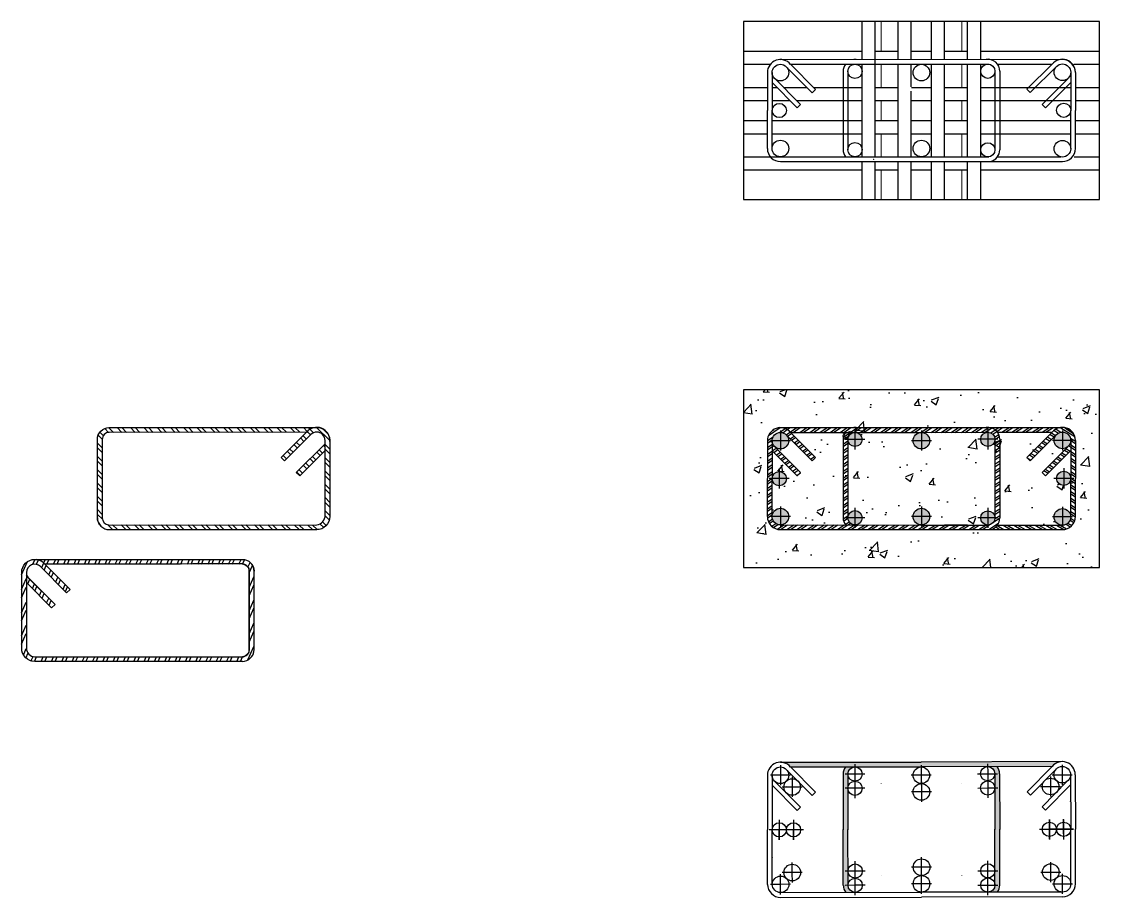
# Model space of a CAD drawing. Header units: millimetres. Extents: x 2329 to 2450, y 1882 to 1940.
# Drawn here: x 2445.64 to 2447.458, y 1912.086 to 1913.563 of the extents above; entities that cross this region are included whole.
import ezdxf

# ---------------------------------------------------------------- set-up
doc = ezdxf.new("R2010")
doc.units = ezdxf.units.MM
doc.linetypes.add('CENTRO', pattern=[50.8, 31.75, -6.35, 6.35, -6.35])
for name, color, linetype, lineweight in [('armature longitudinali', 5, 'Continuous', 25), ('Fondazione', 7, 'Continuous', 25), ('pilastri', 5, 'Continuous', 30), ('staffe', 252, 'Continuous', 20)]:
    doc.layers.add(name, color=color, linetype=linetype, lineweight=lineweight)
doc.layers.add('grigio', color=252, linetype='Continuous')
doc.layers.add('linea di sezione', color=10, linetype='CENTRO')
pattern_1 = [(148, (0, 0), (-0.005047480992, -0.008077658116), []), (148, (-0.00464, -0.001071), (-0.005047480992, -0.008077658116), [])]
pattern_2 = [(246, (0, 0), (0.01450253414, -0.00645694421), []), (246, (0.002845, -0.00741), (0.01450253414, -0.00645694421), [])]

msp = doc.modelspace()

# ---------------------------------------------------------------- hatches: boundary and pattern name
at = {"transparency": 33554687}
h = msp.add_hatch(dxfattribs=at)
h.set_pattern_fill('ANGLE', color=0)
h.set_pattern_definition([(0, (0, 0), (0, 6.985), [5.08, -1.905]), (90, (0, 0), (-6.985, 4e-16), [5.08, -1.905])])
h.paths.add_polyline_path([(2446.9341, 1912.7279, 1), (2446.9061, 1912.7279, 1)])
h.paths.add_polyline_path([(2446.9301, 1912.7919, 1), (2446.9061, 1912.7919, 1)])
h.paths.add_polyline_path([(2446.9341, 1912.8559, 0.166173), (2446.9311, 1912.8645), (2446.9286, 1912.867, 0.623288), (2446.9061, 1912.8559, 0.166173), (2446.909, 1912.8473), (2446.9115, 1912.8448, 0.623288)])
h.paths.add_polyline_path([(2447.0578, 1912.858, 0.377653), (2447.0473, 1912.8699), (2447.0443, 1912.8699, 0.377416), (2447.0338, 1912.858, 1)])
h.paths.add_polyline_path([(2447.0338, 1912.7259, 0.388064), (2447.0447, 1912.7139), (2447.0469, 1912.7139, 0.388064), (2447.0578, 1912.7259, 1)])
h.paths.add_polyline_path([(2447.1718, 1912.8559, 1), (2447.1438, 1912.8559, 1)])
h.paths.add_polyline_path([(2447.1438, 1912.7279, 1), (2447.1718, 1912.7279, 1)])
h.paths.add_polyline_path([(2447.2818, 1912.8582, 0.356146), (2447.2722, 1912.87), (2447.2674, 1912.87, 0.355912), (2447.2578, 1912.8582, 1)])
h.paths.add_polyline_path([(2447.2578, 1912.7256, 0.378471), (2447.2683, 1912.7137), (2447.2713, 1912.7137, 0.378471), (2447.2818, 1912.7256, 1)])
h.paths.add_polyline_path([(2447.4096, 1912.7274, 1), (2447.3816, 1912.7274, 1)])
h.paths.add_polyline_path([(2447.4096, 1912.7943, 0.921821), (2447.3858, 1912.7924, 0.921824), (2447.4096, 1912.7905), (2447.4096, 1912.7919)])
h.paths.add_polyline_path([(2447.4096, 1912.8564, 1), (2447.3816, 1912.8564, 1)])
h = msp.add_hatch(color=0, dxfattribs=at)
h.dxf.hatch_style = 1
h.paths.add_polyline_path([(2447.3953, 1912.3147), (2447.1577, 1912.314), (2446.92, 1912.3137, -0.223863), (2446.937, 1912.3057), (2447.1577, 1912.306), (2447.3783, 1912.3066, -0.223863)])
h = msp.add_hatch(color=0, dxfattribs=at)
h.dxf.hatch_style = 1
h.paths.add_polyline_path([(2447.0338, 1912.2938, -0.413618), (2447.0458, 1912.3058), (2447.0297, 1912.3058, 0.161554), (2447.0258, 1912.2938), (2447.0258, 1912.2), (2447.0261, 1912.1061, 0.161554), (2447.0302, 1912.0941), (2447.0462, 1912.0942, -0.414214), (2447.0342, 1912.1061), (2447.0338, 1912.2)])
h.paths.add_polyline_path([(2447.2896, 1912.2944, 0.161554), (2447.2856, 1912.3063), (2447.2695, 1912.3063, -0.414214), (2447.2816, 1912.2943), (2447.2819, 1912.2005), (2447.2819, 1912.1066, -0.413618), (2447.27, 1912.0946), (2447.286, 1912.0946, 0.161554), (2447.29, 1912.1066), (2447.29, 1912.2005)])
at = {"layer": 'Fondazione', "transparency": 33554628}
h = msp.add_hatch(color=0, dxfattribs=at)
h.dxf.hatch_style = 1
h.paths.add_polyline_path([(2446.9061, 1912.7279, 1), (2446.9341, 1912.7279, 1)])
h.paths.add_polyline_path([(2446.9061, 1912.7919, 1), (2446.9301, 1912.7919, 1)])
h.paths.add_polyline_path([(2446.9311, 1912.8645), (2446.9286, 1912.867, 0.623288), (2446.9061, 1912.8559, 0.166173), (2446.909, 1912.8473), (2446.9115, 1912.8448, 0.623288), (2446.9341, 1912.8559, 0.166173)])
h.paths.add_polyline_path([(2447.0473, 1912.8699), (2447.0443, 1912.8699, 0.377416), (2447.0338, 1912.858, 1), (2447.0578, 1912.858, 0.377653)])
h.paths.add_polyline_path([(2447.1438, 1912.8559, 1), (2447.1718, 1912.8559, 1)])
h.paths.add_polyline_path([(2447.2722, 1912.87), (2447.2674, 1912.87, 0.355912), (2447.2578, 1912.8582, 1), (2447.2818, 1912.8582, 0.356146)])
h.paths.add_polyline_path([(2447.3816, 1912.8564, 1), (2447.4096, 1912.8564, 1)])
h.paths.add_polyline_path([(2447.4096, 1912.7943, 0.921821), (2447.3858, 1912.7924, 0.921824), (2447.4096, 1912.7905), (2447.4096, 1912.7919)])
h.paths.add_polyline_path([(2447.4096, 1912.7274, 1), (2447.3816, 1912.7274, 1)])
h.paths.add_polyline_path([(2447.2818, 1912.7256, 1), (2447.2578, 1912.7256, 0.378471), (2447.2683, 1912.7137), (2447.2713, 1912.7137, 0.378471)])
h.paths.add_polyline_path([(2447.1718, 1912.7279, 1), (2447.1438, 1912.7279, 1)])
h.paths.add_polyline_path([(2447.0338, 1912.7259, 0.388064), (2447.0447, 1912.7139), (2447.0469, 1912.7139, 0.388064), (2447.0578, 1912.7259, 1)])
at = {"layer": 'grigio', "transparency": 33554687}
h = msp.add_hatch(dxfattribs=at)
h.set_pattern_fill('AR-CONC', color=256, scale=0.0007)
h.paths.add_polyline_path([(2446.8581, 1912.9419), (2446.8581, 1912.6419), (2447.4581, 1912.6419), (2447.4581, 1912.9419)])
h.paths.add_polyline_path([(2446.9341, 1912.7279, -1), (2446.9061, 1912.7279, -1)], flags=16)
h.paths.add_polyline_path([(2446.9371, 1912.8698), (2447.0443, 1912.8699, -0.063501), (2447.0473, 1912.8699), (2447.1577, 1912.8699, -0.417951), (2447.1718, 1912.8559, -1), (2447.1438, 1912.8559, -0.410486), (2447.1577, 1912.8699), (2447.0473, 1912.8699, -0.377653), (2447.0578, 1912.858, -1), (2447.0338, 1912.858, -0.377416), (2447.0443, 1912.8699), (2446.9371, 1912.8698), (2446.9795, 1912.8274), (2446.9739, 1912.8217), (2446.9311, 1912.8645, -0.166173), (2446.9341, 1912.8559, -0.623288), (2446.9115, 1912.8448), (2446.9542, 1912.8021), (2446.9486, 1912.7964), (2446.9062, 1912.8389, -0.001365), (2446.9061, 1912.8389), (2446.9061, 1912.7919, -0.999993), (2446.9301, 1912.7919, -0.999993), (2446.9061, 1912.7919), (2446.9061, 1912.7919), (2446.9061, 1912.8559, -0.715006), (2446.9311, 1912.8645), (2446.9739, 1912.8217), (2446.9795, 1912.8274)], flags=16)
h.paths.add_polyline_path([(2447.3612, 1912.8023), (2447.4045, 1912.8456, -0.633055), (2447.3816, 1912.8564, -1), (2447.4096, 1912.8564, -0.015817), (2447.4096, 1912.8555), (2447.4096, 1912.7943, -0.04068), (2447.4098, 1912.7924, -0.040678), (2447.4096, 1912.7905), (2447.4096, 1912.7283, -0.015817), (2447.4096, 1912.7274, -1), (2447.3816, 1912.7274, -0.968859), (2447.4096, 1912.7283), (2447.4096, 1912.7905, -0.921824), (2447.3858, 1912.7924, -0.921821), (2447.4096, 1912.7943), (2447.4096, 1912.8393), (2447.3669, 1912.7966)], flags=16)
h.paths.add_polyline_path([(2447.2818, 1912.8582), (2447.2818, 1912.7256, -1), (2447.2578, 1912.7256, -1), (2447.2818, 1912.7256), (2447.2818, 1912.8582, -1), (2447.2578, 1912.8582, -1)], flags=16)
h = msp.add_hatch(dxfattribs=at)
h.set_pattern_fill('STEEL', color=256, scale=0.005, angle=270)
h.set_pattern_definition([(315, (0, 0), (0.01122532015, 0.01122532015), []), (315, (0.007938, -1e-18), (0.01122532015, 0.01122532015), [])])
h.paths.add_polyline_path([(2445.7764, 1912.7259), (2445.7764, 1912.858, -0.411611), (2445.788, 1912.8699), (2446.1208, 1912.87, -0.208111), (2446.1363, 1912.8783), (2445.7883, 1912.878, 0.413953), (2445.7683, 1912.858), (2445.7683, 1912.726, 0.413933), (2445.7884, 1912.706), (2446.1383, 1912.7059, 0.413165), (2446.1601, 1912.7278), (2446.1601, 1912.8569, 0.408184), (2446.1382, 1912.8783, 0.229793), (2446.1208, 1912.87), (2446.0784, 1912.8277), (2446.084, 1912.8221), (2446.1282, 1912.8663, -0.199429), (2446.1382, 1912.8704, -0.414214), (2446.1522, 1912.8564), (2446.1522, 1912.7274, -0.356214), (2446.1354, 1912.7137), (2445.7889, 1912.7139, -0.426865)])
h = msp.add_hatch(dxfattribs=at)
h.set_pattern_fill('STEEL', color=256, scale=0.003, angle=169)
h.set_pattern_definition([(214, (0, 0), (0.005326312406, -0.00789658288), []), (214, (-0.000909, -0.004675), (0.005326312406, -0.00789658288), [])])
h.paths.add_polyline_path([(2447.0798, 1912.8781), (2446.92, 1912.8779, -0.225803), (2446.9371, 1912.8698), (2447.0443, 1912.8699, -0.063501), (2447.0473, 1912.8699), (2447.0798, 1912.8699)])
h.paths.add_polyline_path([(2447.2723, 1912.8782), (2447.0798, 1912.8781), (2447.0798, 1912.8699), (2447.158, 1912.8699), (2447.2674, 1912.87, -0.475021), (2447.2818, 1912.8582), (2447.2818, 1912.8309), (2447.29, 1912.8309), (2447.29, 1912.8582, 0.377821)])
h.paths.add_polyline_path([(2447.29, 1912.8309), (2447.2818, 1912.8309), (2447.2818, 1912.8089), (2447.29, 1912.8089)])
h.paths.add_polyline_path([(2447.29, 1912.8089), (2447.2818, 1912.8089), (2447.2818, 1912.7749), (2447.29, 1912.7749)])
h.paths.add_polyline_path([(2447.29, 1912.7749), (2447.2818, 1912.7749), (2447.2818, 1912.7529), (2447.29, 1912.7529)])
h.paths.add_polyline_path([(2447.0338, 1912.858, -0.377416), (2447.0443, 1912.8699), (2447.0297, 1912.8699, 0.160173), (2447.0258, 1912.858), (2447.0258, 1912.8309), (2447.0338, 1912.8309)])
h.paths.add_polyline_path([(2447.0338, 1912.8309), (2447.0258, 1912.8309), (2447.0258, 1912.8089), (2447.0338, 1912.8089)])
h.paths.add_polyline_path([(2447.0338, 1912.8089), (2447.0258, 1912.8089), (2447.0258, 1912.7749), (2447.0338, 1912.7749)])
h.paths.add_polyline_path([(2447.0338, 1912.7749), (2447.0258, 1912.7749), (2447.0258, 1912.7529), (2447.0338, 1912.7529)])
h.paths.add_polyline_path([(2447.0338, 1912.7529), (2447.0258, 1912.7529), (2447.0258, 1912.7259, 0.161039), (2447.0297, 1912.7139), (2447.0447, 1912.7139, -0.388064), (2447.0338, 1912.7259)], flags=17)
h.paths.add_polyline_path([(2447.29, 1912.7256), (2447.29, 1912.7529), (2447.2818, 1912.7529), (2447.2818, 1912.7256, -0.450883), (2447.2683, 1912.7137), (2447.2401, 1912.7137), (2447.1578, 1912.7137), (2447.0798, 1912.7137), (2446.9201, 1912.7139), (2446.9031, 1912.7139, 0.22388), (2446.9201, 1912.7059), (2447.2742, 1912.7059, 0.35121)])
h.paths.add_polyline_path([(2446.9061, 1912.7919), (2446.9061, 1912.8089), (2446.9061, 1912.8559, -0.715006), (2446.9311, 1912.8645), (2446.9739, 1912.8217), (2446.9795, 1912.8274), (2446.9371, 1912.8698, 0.706806), (2446.8981, 1912.8558), (2446.8981, 1912.7919), (2446.8981, 1912.7278, 0.173179), (2446.9031, 1912.7139), (2446.9201, 1912.7139, -0.414209), (2446.9061, 1912.7279)])
h.paths.add_polyline_path([(2446.9115, 1912.8448, -0.232071), (2446.9061, 1912.8559), (2446.9061, 1912.839), (2446.9486, 1912.7964), (2446.9542, 1912.8021), (2446.9474, 1912.8089)], flags=17)
h.paths.add_polyline_path([(2447.3956, 1912.8783), (2447.2723, 1912.8782, -0.20878), (2447.2862, 1912.87), (2447.3784, 1912.87, -0.229025)])
h = msp.add_hatch(dxfattribs=at)
h.set_pattern_fill('AR-CONC', color=256, scale=0.0007)
h.paths.add_polyline_path([(2446.9061, 1912.7905, 0.921824), (2446.9299, 1912.7924, 0.921821), (2446.9061, 1912.7943), (2446.9061, 1912.8393), (2446.9488, 1912.7966), (2446.9545, 1912.8023), (2446.9112, 1912.8456, 0.633055), (2446.934, 1912.8564, 0.198396), (2446.93, 1912.8663), (2446.9742, 1912.8221), (2446.9798, 1912.8277), (2446.9375, 1912.87), (2447.0294, 1912.8699, 0.155034), (2447.0257, 1912.8582), (2447.0257, 1912.7256, 0.158988), (2447.0295, 1912.7137), (2446.9228, 1912.7137, 0.356214), (2446.934, 1912.7274, 0.968859), (2446.9061, 1912.7283)])
h = msp.add_hatch(dxfattribs=at)
h.set_pattern_fill('AR-CONC', color=256, scale=0.0007)
h.paths.add_polyline_path([(2447.2818, 1912.8582, -1), (2447.2578, 1912.8582, -0.355912), (2447.2674, 1912.87), (2447.158, 1912.8699), (2447.1577, 1912.8699, -0.417951), (2447.1718, 1912.8559, -1), (2447.1438, 1912.8559, -0.410486), (2447.1577, 1912.8699), (2447.0473, 1912.8699, -0.377653), (2447.0578, 1912.858, -1), (2447.0338, 1912.858), (2447.0338, 1912.7259, -1), (2447.0578, 1912.7259, -0.401751), (2447.0463, 1912.7139, -0.000133), (2447.1578, 1912.7139, -0.413882), (2447.1438, 1912.7279, -1), (2447.1718, 1912.7279, -0.414459), (2447.1578, 1912.7139), (2447.1578, 1912.7138, -0.000133), (2447.2698, 1912.7136, -0.413239), (2447.2578, 1912.7256, -1), (2447.2818, 1912.7256)])
h = msp.add_hatch(dxfattribs=at)
h.set_pattern_fill('STEEL', color=256, scale=0.003, angle=103)
h.set_pattern_definition(pattern_1)
h.paths.add_polyline_path([(2447.3503, 1912.8309), (2447.339, 1912.8309), (2447.3358, 1912.8277), (2447.3415, 1912.8221)], flags=17)
h.paths.add_polyline_path([(2447.4176, 1912.728), (2447.4176, 1912.7919), (2447.4176, 1912.856, 0.412699), (2447.3956, 1912.8779, 0.227017), (2447.3784, 1912.87), (2447.3781, 1912.87), (2447.339, 1912.8309), (2447.3503, 1912.8309), (2447.3857, 1912.8663, -0.668897), (2447.4096, 1912.8564, -0.015817), (2447.4096, 1912.8555), (2447.4096, 1912.7943, -0.04068), (2447.4098, 1912.7924, -0.040678), (2447.4096, 1912.7905), (2447.4096, 1912.7283, -0.015817), (2447.4096, 1912.7274, -0.474694), (2447.3928, 1912.7137), (2447.2861, 1912.7137, -0.182056), (2447.2742, 1912.7059), (2447.3956, 1912.7059, 0.415343)])
h = msp.add_hatch(dxfattribs=at)
h.set_pattern_fill('AR-CONC', color=256, scale=0.0007)
h.paths.add_polyline_path([(2447.4096, 1912.7905, -0.921824), (2447.3858, 1912.7924, -0.921821), (2447.4096, 1912.7943), (2447.4096, 1912.8393), (2447.3669, 1912.7966), (2447.3612, 1912.8023), (2447.4045, 1912.8456, -0.633055), (2447.3816, 1912.8564, -0.198396), (2447.3857, 1912.8663), (2447.3415, 1912.8221), (2447.3358, 1912.8277), (2447.3781, 1912.87), (2447.2863, 1912.8699, -0.155034), (2447.29, 1912.8582), (2447.29, 1912.7256, -0.158988), (2447.2861, 1912.7137), (2447.3928, 1912.7137, -0.356214), (2447.3816, 1912.7274, -0.968859), (2447.4096, 1912.7283)])
h = msp.add_hatch(dxfattribs=at)
h.set_pattern_fill('STEEL', color=256, scale=0.005, angle=271)
h.set_pattern_definition([(316, (0, 0), (0.01102770163, 0.01141951933), []), (316, (0.007936, 0.000139), (0.01102770163, 0.01141951933), [])])
h.paths.add_polyline_path([(2446.1522, 1912.8394), (2446.1522, 1912.8507), (2446.1037, 1912.8023), (2446.1094, 1912.7966)])
h = msp.add_hatch(dxfattribs=at)
h.set_pattern_fill('STEEL', color=256, scale=0.003, angle=103)
h.set_pattern_definition(pattern_1)
h.paths.add_polyline_path([(2447.4012, 1912.8309), (2447.3898, 1912.8309), (2447.3678, 1912.8089), (2447.3792, 1912.8089)])
h.paths.add_polyline_path([(2447.4096, 1912.8393), (2447.4096, 1912.8555, -0.208142), (2447.4045, 1912.8456), (2447.3898, 1912.8309), (2447.4012, 1912.8309)])
h.paths.add_polyline_path([(2447.3792, 1912.8089), (2447.3678, 1912.8089), (2447.3612, 1912.8023), (2447.3669, 1912.7966)])
h = msp.add_hatch(dxfattribs=at)
h.set_pattern_fill('STEEL', color=256, scale=0.005, angle=201)
h.set_pattern_definition(pattern_2)
h.paths.add_polyline_path([(2446.0242, 1912.5035), (2446.0242, 1912.6356, 0.411611), (2446.0125, 1912.6475), (2445.6797, 1912.6476, 0.208111), (2445.6642, 1912.6559), (2446.0122, 1912.6556, -0.413953), (2446.0322, 1912.6356), (2446.0322, 1912.5036, -0.413933), (2446.0122, 1912.4836), (2445.6622, 1912.4835, -0.413165), (2445.6404, 1912.5054), (2445.6404, 1912.6345, -0.408184), (2445.6624, 1912.6559, -0.229793), (2445.6797, 1912.6476), (2445.7222, 1912.6053), (2445.7165, 1912.5997), (2445.6723, 1912.6439, 0.199429), (2445.6624, 1912.648, 0.414214), (2445.6484, 1912.634), (2445.6484, 1912.505, 0.356214), (2445.6652, 1912.4913), (2446.0117, 1912.4915, 0.426865)])
h = msp.add_hatch(dxfattribs=at)
h.set_pattern_fill('STEEL', color=256, scale=0.005, angle=201)
h.set_pattern_definition(pattern_2)
h.paths.add_polyline_path([(2445.654, 1912.6226, -0.232063), (2445.6486, 1912.6337), (2445.6486, 1912.6167), (2445.6911, 1912.5742), (2445.6968, 1912.5799)])

# ---------------------------------------------------------------- linework, layer by layer
for points in [[(2446.9201, 1913.4906), (2446.9201, 1913.4906)], [(2446.9299, 1913.4865), (2446.93, 1913.4865)], [(2447.0258, 1913.4787), (2447.0258, 1913.3466)], [(2447.0338, 1913.4787), (2447.0338, 1913.3466)], [(2447.2818, 1913.4789), (2447.2818, 1913.3464)], [(2447.29, 1913.4789), (2447.29, 1913.3464)], [(2446.9201, 1912.8699), (2446.9201, 1912.8699)], [(2446.9299, 1912.8657), (2446.93, 1912.8658)], [(2447.0258, 1912.858), (2447.0258, 1912.7259)], [(2447.0338, 1912.858), (2447.0338, 1912.7259)], [(2447.2818, 1912.8582), (2447.2818, 1912.7256)], [(2447.29, 1912.8582), (2447.29, 1912.7256)], [(2447.0258, 1912.2938), (2447.0258, 1912.1998)], [(2447.0338, 1912.2938), (2447.0338, 1912.1998)], [(2447.2816, 1912.2943), (2447.2819, 1912.2003)], [(2447.2896, 1912.2944), (2447.29, 1912.2004)], [(2446.9201, 1912.2777), (2446.9201, 1912.2777)], [(2446.9299, 1912.2735), (2446.93, 1912.2736)], [(2447.3856, 1912.2744), (2447.3855, 1912.2745)], [(2447.3954, 1912.2787), (2447.3954, 1912.2787)], [(2447.0261, 1912.1061), (2447.0258, 1912.2001)], [(2447.0342, 1912.1061), (2447.0338, 1912.2001)], [(2447.2819, 1912.1066), (2447.2819, 1912.2006)], [(2447.29, 1912.1066), (2447.29, 1912.2006)], [(2446.9204, 1912.1218), (2446.9204, 1912.1218)], [(2446.9302, 1912.126), (2446.9303, 1912.1259)], [(2447.3859, 1912.1269), (2447.3858, 1912.1268)], [(2447.3957, 1912.1227), (2447.3957, 1912.1227)]]:
    msp.add_lwpolyline(points)
for centre, radius in [((2446.9201, 1913.4766), 0.014), ((2447.0458, 1913.4787), 0.012), ((2447.1578, 1913.4766), 0.014), ((2447.2698, 1913.4789), 0.012), ((2447.3956, 1913.4771), 0.014), ((2446.9181, 1913.4126), 0.012), ((2447.3978, 1913.4131), 0.012), ((2446.9201, 1913.3486), 0.014), ((2447.0458, 1913.3466), 0.012), ((2447.1578, 1913.3486), 0.014), ((2447.2698, 1913.3464), 0.012), ((2447.3956, 1913.3482), 0.014), ((2446.9201, 1912.8559), 0.014), ((2447.0458, 1912.858), 0.012), ((2447.1578, 1912.8559), 0.014), ((2447.2698, 1912.8582), 0.012), ((2447.3956, 1912.8564), 0.014), ((2446.9181, 1912.7919), 0.012), ((2447.3978, 1912.7924), 0.012), ((2446.9201, 1912.7279), 0.014), ((2447.0458, 1912.7259), 0.012), ((2447.1578, 1912.7279), 0.014), ((2447.2698, 1912.7256), 0.012), ((2447.3956, 1912.7274), 0.014), ((2446.9201, 1912.2917), 0.014), ((2447.0458, 1912.2938), 0.012), ((2447.1577, 1912.2917), 0.014), ((2447.2696, 1912.2943), 0.012), ((2447.3953, 1912.2927), 0.014), ((2446.9399, 1912.2719), 0.014), ((2447.0458, 1912.2698), 0.012), ((2447.2697, 1912.2703), 0.012), ((2447.3756, 1912.2728), 0.014), ((2447.1578, 1912.2637), 0.014), ((2446.9181, 1912.1997), 0.012), ((2446.9421, 1912.1997), 0.012), ((2447.3737, 1912.2006), 0.012), ((2447.3737, 1912.2005), 0.012), ((2447.3977, 1912.2007), 0.012), ((2447.3977, 1912.2005), 0.012), ((2446.9401, 1912.1277), 0.014), ((2447.0461, 1912.1302), 0.012), ((2447.1581, 1912.1367), 0.014), ((2447.2699, 1912.1306), 0.012), ((2447.3759, 1912.1285), 0.014), ((2446.9204, 1912.1078), 0.014), ((2447.0462, 1912.1062), 0.012), ((2447.158, 1912.1087), 0.014), ((2447.2699, 1912.1066), 0.012), ((2447.3957, 1912.1087), 0.014)]:
    msp.add_circle(centre, radius)
for centre, radius, start, end in [((2446.9201, 1913.4766), 0.022, 39.2093, 180.2209), ((2447.0458, 1913.4787), 0.02, 84.361, 95.639), ((2447.2698, 1913.4789), 0.0202, 0, 97.3155), ((2447.3956, 1913.4771), 0.022, 1.2881, 141.7048), ((2447.3956, 1913.4766), 0.022, 359.7805, 89.9251), ((2447.0458, 1913.4787), 0.02, 143.6002, 180), ((2446.9201, 1913.4766), 0.022, 230.478, 230.7907), ((2446.9201, 1913.3486), 0.022, 179.7791, 270), ((2446.9201, 1913.3486), 0.022, 320.4057, 320.7907), ((2447.0458, 1913.3466), 0.02, 180, 217.0821), ((2447.2698, 1913.3464), 0.0202, 282.5928, 0), ((2447.3956, 1913.3486), 0.022, 270, 0.2209), ((2447.0458, 1913.3466), 0.02, 264.3511, 275.6489), ((2446.9201, 1912.8559), 0.022, 39.2093, 180.2209), ((2447.0458, 1912.858), 0.02, 143.6002, 180), ((2447.0458, 1912.858), 0.02, 84.361, 95.639), ((2447.2698, 1912.8582), 0.0202, 0, 97.3155), ((2447.3956, 1912.8564), 0.022, 1.2881, 141.7048), ((2447.3956, 1912.8559), 0.022, 359.7805, 89.9251), ((2446.9201, 1912.8559), 0.022, 230.478, 230.7907), ((2446.9201, 1912.7279), 0.022, 179.7791, 270), ((2447.0458, 1912.7259), 0.02, 180, 217.0821), ((2447.2698, 1912.7256), 0.0202, 282.5928, 0), ((2447.3956, 1912.7279), 0.022, 270, 0.2209), ((2446.9201, 1912.7279), 0.022, 320.4057, 320.7907), ((2447.0458, 1912.7259), 0.02, 264.3511, 275.6489), ((2446.9201, 1912.2917), 0.022, 39.2093, 180.2209), ((2447.0458, 1912.2938), 0.02, 143.6002, 180), ((2447.2696, 1912.2943), 0.02, 0.2262, 36.626), ((2447.3953, 1912.2927), 0.022, 0.0053, 141.0169), ((2446.9201, 1912.2637), 0.022, 230.478, 230.7907), ((2447.3954, 1912.2647), 0.022, 309.4355, 309.7482), ((2446.9203, 1912.1358), 0.022, 129.4355, 129.7482), ((2447.3957, 1912.1367), 0.022, 50.478, 50.7907), ((2446.9207, 1912.108), 0.0223, 180.5778, 269.414), ((2447.0462, 1912.1062), 0.02, 180.2262, 216.626), ((2447.2699, 1912.1066), 0.02, 323.6002, 0), ((2447.3954, 1912.109), 0.0223, 270.8122, 359.6484)]:
    msp.add_arc(centre, radius, start, end)
at = {"layer": 'armature longitudinali'}
for points in [[(2447.0578, 1913.4986), (2447.0578, 1913.5626)], [(2447.0798, 1913.3344), (2447.0798, 1913.5626)], [(2447.1188, 1913.4986), (2447.1188, 1913.5626)], [(2447.1408, 1913.4986), (2447.1408, 1913.5626)], [(2447.1748, 1913.4986), (2447.1748, 1913.5626)], [(2447.1968, 1913.4986), (2447.1968, 1913.5626)], [(2447.2358, 1913.4986), (2447.2358, 1913.5626)], [(2447.2578, 1913.4986), (2447.2578, 1913.5626)], [(2446.8581, 1913.5126), (2447.0578, 1913.5126)], [(2447.0798, 1913.5126), (2447.1188, 1913.5126)], [(2447.1408, 1913.5126), (2447.1748, 1913.5126)], [(2447.1968, 1913.5126), (2447.2358, 1913.5126)], [(2447.2578, 1913.5126), (2447.4581, 1913.5126)], [(2446.8581, 1913.4906), (2446.9031, 1913.4906)], [(2447.0578, 1913.3344), (2447.0578, 1913.4906)], [(2447.1188, 1913.3344), (2447.1188, 1913.4906)], [(2447.1408, 1913.4523), (2447.1408, 1913.4906)], [(2447.1748, 1913.3342), (2447.1748, 1913.4904)], [(2447.1968, 1913.3344), (2447.1968, 1913.4906)], [(2447.2358, 1913.3344), (2447.2358, 1913.4906)], [(2447.2578, 1913.3344), (2447.2578, 1913.4906)], [(2447.415, 1913.4906), (2447.4581, 1913.4906)], [(2446.8581, 1913.4516), (2446.8981, 1913.4516)], [(2446.9061, 1913.4516), (2446.9141, 1913.4516)], [(2446.9254, 1913.4516), (2446.9647, 1913.4516)], [(2446.976, 1913.4516), (2447.0578, 1913.4516)], [(2447.0798, 1913.4516), (2447.1188, 1913.4516)], [(2447.1408, 1913.3344), (2447.1408, 1913.4451)], [(2447.1414, 1913.4516), (2447.1748, 1913.4516)], [(2447.1968, 1913.4516), (2447.2358, 1913.4516)], [(2447.2578, 1913.4516), (2447.4101, 1913.4516)], [(2447.4181, 1913.4516), (2447.4581, 1913.4516)], [(2446.8581, 1913.4296), (2446.8981, 1913.4296)], [(2446.9061, 1913.4296), (2446.9361, 1913.4296)], [(2446.9474, 1913.4296), (2447.0578, 1913.4296)], [(2447.0798, 1913.4296), (2447.1182, 1913.4296)], [(2447.1408, 1913.4296), (2447.1748, 1913.4296)], [(2447.1968, 1913.4296), (2447.2358, 1913.4296)], [(2447.2578, 1913.4296), (2447.4101, 1913.4296)], [(2447.4181, 1913.4296), (2447.4581, 1913.4296)], [(2446.8581, 1913.3956), (2446.8981, 1913.3956)], [(2446.9061, 1913.3956), (2447.0578, 1913.3956)], [(2447.0798, 1913.3956), (2447.1188, 1913.3956)], [(2447.1408, 1913.3956), (2447.1748, 1913.3956)], [(2447.1968, 1913.3956), (2447.2358, 1913.3956)], [(2447.2578, 1913.3956), (2447.4101, 1913.3956)], [(2447.4181, 1913.3956), (2447.4581, 1913.3956)], [(2446.8581, 1913.3736), (2446.8981, 1913.3736)], [(2446.9061, 1913.3736), (2447.0578, 1913.3736)], [(2447.0798, 1913.3736), (2447.1188, 1913.3736)], [(2447.1408, 1913.3736), (2447.1748, 1913.3736)], [(2447.1968, 1913.3736), (2447.2358, 1913.3736)], [(2447.2578, 1913.3736), (2447.4101, 1913.3736)], [(2447.4181, 1913.3736), (2447.4581, 1913.3736)], [(2446.8581, 1913.3346), (2446.901, 1913.3346)], [(2446.901, 1913.3346), (2447.0578, 1913.3346)], [(2447.086, 1913.3346), (2447.1188, 1913.3346)], [(2447.1968, 1913.3346), (2447.2358, 1913.3346)], [(2447.2358, 1913.3344), (2447.2358, 1913.3346)], [(2447.4152, 1913.3346), (2447.4581, 1913.3346)], [(2447.0578, 1913.2626), (2447.0578, 1913.3264)], [(2447.0798, 1913.2626), (2447.0798, 1913.3264)], [(2447.1188, 1913.2626), (2447.1188, 1913.3264)], [(2447.1408, 1913.2626), (2447.1408, 1913.3264)], [(2447.1748, 1913.2626), (2447.1748, 1913.3264)], [(2447.1968, 1913.2626), (2447.1968, 1913.3264)], [(2447.2358, 1913.2626), (2447.2358, 1913.3264)], [(2447.2578, 1913.2626), (2447.2578, 1913.3264)], [(2446.8581, 1913.3126), (2447.0578, 1913.3126)], [(2447.0798, 1913.3126), (2447.1188, 1913.3126)], [(2447.1408, 1913.3126), (2447.1748, 1913.3126)], [(2447.1968, 1913.3126), (2447.2358, 1913.3126)], [(2447.2578, 1913.3126), (2447.4581, 1913.3126)], [(2447.1968, 1912.7139), (2447.2358, 1912.7139)], [(2447.2358, 1912.7137), (2447.2358, 1912.7139)]]:
    msp.add_lwpolyline(points, dxfattribs=at)
at = {"layer": 'Fondazione'}
for p, q in [((2446.9286, 1913.4877), (2446.9739, 1913.4425)), ((2446.937, 1913.4906), (2446.9795, 1913.4481)), ((2447.3781, 1913.4907), (2447.3358, 1913.4485)), ((2447.3857, 1913.487), (2447.3415, 1913.4428)), ((2446.909, 1913.4681), (2446.9542, 1913.4228)), ((2447.4045, 1913.4663), (2447.3612, 1913.423)), ((2446.9061, 1913.4597), (2446.9486, 1913.4172)), ((2446.9795, 1913.4481), (2446.9739, 1913.4425)), ((2447.3358, 1913.4485), (2447.3415, 1913.4428)), ((2447.4096, 1913.4601), (2447.3669, 1913.4173)), ((2446.9486, 1913.4172), (2446.9542, 1913.4228)), ((2447.3669, 1913.4173), (2447.3612, 1913.423)), ((2446.9286, 1912.867), (2446.9739, 1912.8217)), ((2446.937, 1912.8699), (2446.9795, 1912.8274)), ((2447.3781, 1912.87), (2447.3358, 1912.8277)), ((2447.3857, 1912.8663), (2447.3415, 1912.8221)), ((2446.909, 1912.8473), (2446.9542, 1912.8021)), ((2447.4045, 1912.8456), (2447.3612, 1912.8023)), ((2446.9061, 1912.839), (2446.9486, 1912.7964)), ((2446.9795, 1912.8274), (2446.9739, 1912.8217)), ((2447.3358, 1912.8277), (2447.3415, 1912.8221)), ((2447.4096, 1912.8393), (2447.3669, 1912.7966)), ((2446.9486, 1912.7964), (2446.9542, 1912.8021)), ((2447.3669, 1912.7966), (2447.3612, 1912.8023)), ((2446.9286, 1912.3028), (2446.9739, 1912.2575)), ((2446.937, 1912.3057), (2446.9795, 1912.2632)), ((2447.3783, 1912.3066), (2447.336, 1912.2639)), ((2447.3867, 1912.3037), (2447.3416, 1912.2583)), ((2446.909, 1912.2831), (2446.9542, 1912.2379)), ((2447.4039, 1912.2816), (2447.3614, 1912.2387)), ((2446.9061, 1912.2748), (2446.9486, 1912.2322)), ((2446.9795, 1912.2632), (2446.9739, 1912.2575)), ((2447.336, 1912.2639), (2447.3416, 1912.2583)), ((2447.4094, 1912.2758), (2447.367, 1912.2331)), ((2446.9542, 1912.2379), (2446.9486, 1912.2322)), ((2447.3614, 1912.2387), (2447.367, 1912.2331))]:
    msp.add_line(p, q, dxfattribs=at)
for points in [[(2446.9201, 1913.4986), (2447.3956, 1913.4991)], [(2446.9371, 1913.4906), (2447.158, 1913.4906)], [(2447.158, 1913.4906), (2447.2722, 1913.4907)], [(2447.2862, 1913.4907), (2447.3784, 1913.4907)], [(2446.8981, 1913.4767), (2446.8981, 1913.4126)], [(2446.9061, 1913.4766), (2446.9061, 1913.4126)], [(2447.4096, 1913.4766), (2447.4096, 1913.4126)], [(2447.4176, 1913.4767), (2447.4176, 1913.4126)], [(2446.8981, 1913.3486), (2446.8981, 1913.4126)], [(2446.9061, 1913.3486), (2446.9061, 1913.4126)], [(2447.4096, 1913.3486), (2447.4096, 1913.4126)], [(2447.4176, 1913.3486), (2447.4176, 1913.4126)], [(2446.9201, 1913.3346), (2447.0798, 1913.3344)], [(2447.0798, 1913.3344), (2447.1578, 1913.3344)], [(2447.1578, 1913.3344), (2447.2401, 1913.3344)], [(2447.2401, 1913.3344), (2447.2713, 1913.3344)], [(2447.2861, 1913.3344), (2447.3928, 1913.3344)], [(2446.9201, 1913.3266), (2447.3956, 1913.3266)], [(2446.9201, 1912.8779), (2447.3956, 1912.8783)], [(2446.9371, 1912.8698), (2447.158, 1912.8699)], [(2447.158, 1912.8699), (2447.2722, 1912.87)], [(2447.2862, 1912.87), (2447.3784, 1912.87)], [(2446.1037, 1912.8023), (2446.1522, 1912.8507)], [(2446.8981, 1912.856), (2446.8981, 1912.7919)], [(2446.9061, 1912.8559), (2446.9061, 1912.7919)], [(2447.4096, 1912.8559), (2447.4096, 1912.7919)], [(2447.4176, 1912.856), (2447.4176, 1912.7919)], [(2446.1037, 1912.8023), (2446.1094, 1912.7966), (2446.1521, 1912.8393)], [(2446.8981, 1912.7278), (2446.8981, 1912.7919)], [(2446.9061, 1912.7279), (2446.9061, 1912.7919)], [(2447.4096, 1912.7279), (2447.4096, 1912.7919)], [(2447.4176, 1912.7278), (2447.4176, 1912.7919)], [(2445.7884, 1912.706), (2446.1381, 1912.7059)], [(2446.9201, 1912.7139), (2447.1578, 1912.7137)], [(2446.9201, 1912.7059), (2447.3956, 1912.7059)], [(2447.1578, 1912.7137), (2447.2401, 1912.7137)], [(2447.2401, 1912.7137), (2447.2713, 1912.7137)], [(2447.2861, 1912.7137), (2447.3928, 1912.7137)], [(2445.6626, 1912.6558), (2446.0123, 1912.6558)], [(2446.0286, 1912.6476), (2446.0285, 1912.6476)], [(2446.9201, 1912.3138), (2447.1577, 1912.314)], [(2446.937, 1912.3057), (2447.1577, 1912.306)], [(2447.3952, 1912.3147), (2447.1577, 1912.314)], [(2447.3783, 1912.3066), (2447.1577, 1912.306)], [(2446.8981, 1912.2917), (2446.8981, 1912.1997)], [(2446.9061, 1912.2917), (2446.9061, 1912.1997)], [(2447.4093, 1912.2927), (2447.4097, 1912.2007)], [(2447.4173, 1912.2927), (2447.4177, 1912.2007)], [(2446.8984, 1912.1077), (2446.8981, 1912.1997)], [(2446.9061, 1912.1997), (2446.9061, 1912.1997)], [(2446.9064, 1912.1077), (2446.9061, 1912.1997)], [(2446.9061, 1912.1997), (2446.9061, 1912.1997)], [(2447.4097, 1912.2007), (2447.4097, 1912.2007)], [(2447.4097, 1912.1087), (2447.4097, 1912.2007)], [(2447.4097, 1912.2007), (2447.4097, 1912.2007)], [(2447.4177, 1912.1087), (2447.4177, 1912.2007)], [(2446.9205, 1912.0938), (2447.1581, 1912.0945)], [(2446.9205, 1912.0857), (2447.1581, 1912.0864)], [(2447.3957, 1912.0947), (2447.1581, 1912.0945)], [(2447.3957, 1912.0866), (2447.1581, 1912.0864)]]:
    msp.add_lwpolyline(points, dxfattribs=at)
at = {"layer": 'Fondazione', "lineweight": 25}
msp.add_lwpolyline([(2446.8581, 1912.6419), (2447.4581, 1912.6419), (2447.4581, 1912.9419), (2446.8581, 1912.9419)], close=True, dxfattribs=at)
at = {"layer": 'Fondazione'}
for points in [[(2445.7683, 1912.858, -0.414575), (2445.7884, 1912.878, -0.285023)], [(2445.7724, 1912.7138, -0.163228), (2445.7683, 1912.7259), (2445.7683, 1912.858, -0.160173), (2445.7722, 1912.8699)], [(2445.7884, 1912.8699, 0.420007), (2445.7764, 1912.858), (2445.7764, 1912.7259, 0.401403), (2445.7878, 1912.7139)], [(2445.7878, 1912.7139), (2446.1354, 1912.7137, 0.356214), (2446.1522, 1912.7274), (2446.1522, 1912.8564, 0.414214), (2446.1382, 1912.8704, 0.199429), (2446.1282, 1912.8663), (2446.084, 1912.8221), (2446.0784, 1912.8277), (2446.1208, 1912.87), (2445.7884, 1912.8699)], [(2445.7883, 1912.878), (2446.1382, 1912.8783, -0.408184), (2446.1601, 1912.8569), (2446.1601, 1912.7278, -0.415452), (2446.1381, 1912.7059)], [(2445.7683, 1912.726, 0.414575), (2445.7884, 1912.706, 0.285023)], [(2446.0127, 1912.4837), (2445.6626, 1912.4837, -0.415343), (2445.6406, 1912.5058), (2445.6406, 1912.6338, -0.415354), (2445.6626, 1912.6557)], [(2445.6486, 1912.6337), (2445.6486, 1912.5057, 0.414214), (2445.6626, 1912.4917, -0.000416), (2446.0124, 1912.4914, 0.415188), (2446.0244, 1912.5034), (2446.0244, 1912.636, 0.414214), (2446.0124, 1912.648, 0.000576), (2445.6797, 1912.6476)], [(2445.68, 1912.6473), (2445.7221, 1912.6052), (2445.7164, 1912.5995), (2445.6725, 1912.6435, 0.668221), (2445.6486, 1912.6337, 0.232476), (2445.654, 1912.6226), (2445.6968, 1912.5799), (2445.6911, 1912.5742), (2445.6486, 1912.6167)], [(2446.0123, 1912.6558, -0.416903), (2446.0324, 1912.6359, 0.648937)], [(2446.0124, 1912.648, -0.401356), (2446.0244, 1912.6357), (2446.0244, 1912.5036, -0.401403), (2446.0129, 1912.4916), (2446.0148, 1912.4916)], [(2446.0284, 1912.4915), (2446.0284, 1912.4915, 0.163228), (2446.0324, 1912.5036), (2446.0324, 1912.6357, 0.160173), (2446.0285, 1912.6476)], [(2446.0124, 1912.4837, 0.416903), (2446.0324, 1912.5036, -0.648937)]]:
    msp.add_lwpolyline(points, format="xyb", dxfattribs=at)
at = {"layer": 'Fondazione', "color": 0, "transparency": 33554687}
msp.add_lwpolyline([(2445.6968, 1912.5799), (2445.6484, 1912.6283)], dxfattribs=at)
at = {"layer": 'Fondazione'}
for centre, radius, start, end in [((2446.1382, 1912.8564), 0.022, 355.0571, 141.8627), ((2445.6626, 1912.6337), 0.0221, 38.0019, 81.8144)]:
    msp.add_arc(centre, radius, start, end, dxfattribs=at)
at = {"layer": 'linea di sezione'}
for points in [[(2446.9201, 1912.8728), (2446.9201, 1912.8559)], [(2447.0458, 1912.8748), (2447.0458, 1912.858)], [(2447.1578, 1912.8728), (2447.1578, 1912.8559)], [(2447.2698, 1912.8751), (2447.2698, 1912.8582)], [(2447.3956, 1912.8732), (2447.3956, 1912.8564)], [(2446.9201, 1912.8559), (2446.9032, 1912.8559)], [(2446.9369, 1912.8559), (2446.9201, 1912.8559)], [(2446.9201, 1912.8559), (2446.9201, 1912.8391)], [(2447.0458, 1912.858), (2447.029, 1912.858)], [(2447.0627, 1912.858), (2447.0458, 1912.858)], [(2447.0458, 1912.858), (2447.0458, 1912.8411)], [(2447.1578, 1912.8559), (2447.141, 1912.8559)], [(2447.1747, 1912.8559), (2447.1578, 1912.8559)], [(2447.1578, 1912.8559), (2447.1578, 1912.8391)], [(2447.2698, 1912.8582), (2447.253, 1912.8582)], [(2447.2867, 1912.8582), (2447.2698, 1912.8582)], [(2447.2698, 1912.8582), (2447.2698, 1912.8413)], [(2447.3956, 1912.8564), (2447.3788, 1912.8564)], [(2447.4125, 1912.8564), (2447.3956, 1912.8564)], [(2447.3956, 1912.8564), (2447.3956, 1912.8395)], [(2446.9181, 1912.8088), (2446.9181, 1912.7919)], [(2447.3978, 1912.8093), (2447.3978, 1912.7924)], [(2446.9181, 1912.7919), (2446.9012, 1912.7919)], [(2446.9349, 1912.7919), (2446.9181, 1912.7919)], [(2446.9181, 1912.7919), (2446.9181, 1912.7751)], [(2447.3978, 1912.7924), (2447.3809, 1912.7924)], [(2447.4146, 1912.7924), (2447.3978, 1912.7924)], [(2447.3978, 1912.7924), (2447.3978, 1912.7755)], [(2446.9201, 1912.7448), (2446.9201, 1912.7279)], [(2447.0458, 1912.7427), (2447.0458, 1912.7259)], [(2447.1578, 1912.7448), (2447.1578, 1912.7279)], [(2447.2698, 1912.7425), (2447.2698, 1912.7256)], [(2447.3956, 1912.7443), (2447.3956, 1912.7274)], [(2446.9201, 1912.7279), (2446.9032, 1912.7279)], [(2446.9369, 1912.7279), (2446.9201, 1912.7279)], [(2446.9201, 1912.7279), (2446.9201, 1912.7111)], [(2447.0458, 1912.7259), (2447.029, 1912.7259)], [(2447.0627, 1912.7259), (2447.0458, 1912.7259)], [(2447.0458, 1912.7259), (2447.0458, 1912.709)], [(2447.1578, 1912.7279), (2447.141, 1912.7279)], [(2447.1747, 1912.7279), (2447.1578, 1912.7279)], [(2447.1578, 1912.7279), (2447.1578, 1912.7111)], [(2447.2698, 1912.7256), (2447.253, 1912.7256)], [(2447.2867, 1912.7256), (2447.2698, 1912.7256)], [(2447.2698, 1912.7256), (2447.2698, 1912.7088)], [(2447.3956, 1912.7274), (2447.3788, 1912.7274)], [(2447.4125, 1912.7274), (2447.3956, 1912.7274)], [(2447.3956, 1912.7274), (2447.3956, 1912.7106)], [(2446.9201, 1912.3086), (2446.9201, 1912.2917)], [(2447.0458, 1912.3107), (2447.0458, 1912.2938)], [(2447.1577, 1912.3086), (2447.1577, 1912.2917)], [(2447.2695, 1912.3111), (2447.2696, 1912.2943)], [(2447.3953, 1912.3095), (2447.3953, 1912.2927)], [(2446.9201, 1912.2917), (2446.9032, 1912.2917)], [(2446.9369, 1912.2917), (2446.9201, 1912.2917)], [(2446.9201, 1912.2917), (2446.9201, 1912.2749)], [(2446.9399, 1912.2888), (2446.9399, 1912.2719)], [(2447.0458, 1912.2938), (2447.029, 1912.2938)], [(2447.0627, 1912.2938), (2447.0458, 1912.2938)], [(2447.0458, 1912.2938), (2447.0458, 1912.277)], [(2447.0458, 1912.2867), (2447.0458, 1912.2698)], [(2447.1577, 1912.2917), (2447.1408, 1912.2917)], [(2447.1745, 1912.2917), (2447.1577, 1912.2917)], [(2447.1577, 1912.2917), (2447.1577, 1912.2749)], [(2447.1578, 1912.2806), (2447.1578, 1912.2637)], [(2447.2527, 1912.2942), (2447.2696, 1912.2943)], [(2447.2696, 1912.2943), (2447.2864, 1912.2943)], [(2447.2696, 1912.2943), (2447.2696, 1912.2774)], [(2447.2696, 1912.2871), (2447.2697, 1912.2703)], [(2447.3755, 1912.2896), (2447.3756, 1912.2728)], [(2447.3785, 1912.2926), (2447.3953, 1912.2927)], [(2447.3953, 1912.2927), (2447.4122, 1912.2927)], [(2447.3953, 1912.2927), (2447.3954, 1912.2758)], [(2446.9399, 1912.2719), (2446.923, 1912.2719)], [(2446.9567, 1912.2719), (2446.9399, 1912.2719)], [(2446.9399, 1912.2719), (2446.9399, 1912.2551)], [(2447.0458, 1912.2698), (2447.029, 1912.2698)], [(2447.0627, 1912.2698), (2447.0458, 1912.2698)], [(2447.0458, 1912.2698), (2447.0458, 1912.253)], [(2447.1578, 1912.2637), (2447.141, 1912.2637)], [(2447.1747, 1912.2637), (2447.1578, 1912.2637)], [(2447.1578, 1912.2637), (2447.1578, 1912.2469)], [(2447.2528, 1912.2702), (2447.2697, 1912.2703)], [(2447.2697, 1912.2703), (2447.2865, 1912.2703)], [(2447.2697, 1912.2703), (2447.2697, 1912.2534)], [(2447.3587, 1912.2727), (2447.3756, 1912.2728)], [(2447.3756, 1912.2728), (2447.3925, 1912.2728)], [(2447.3756, 1912.2728), (2447.3757, 1912.2559)], [(2446.9181, 1912.2166), (2446.9181, 1912.1997)], [(2446.9421, 1912.2166), (2446.9421, 1912.1997)], [(2447.3737, 1912.2006), (2447.3736, 1912.2174)], [(2447.3737, 1912.2173), (2447.3737, 1912.2005)], [(2447.3977, 1912.2007), (2447.3976, 1912.2175)], [(2447.3977, 1912.2173), (2447.3977, 1912.2005)], [(2446.9181, 1912.1997), (2446.9012, 1912.1997)], [(2446.9181, 1912.1829), (2446.9181, 1912.1998)], [(2446.9349, 1912.1997), (2446.9181, 1912.1997)], [(2446.9181, 1912.1997), (2446.9181, 1912.1829)], [(2446.9421, 1912.1997), (2446.9252, 1912.1997)], [(2446.9421, 1912.183), (2446.9421, 1912.1999)], [(2446.9589, 1912.1997), (2446.9421, 1912.1997)], [(2446.9421, 1912.1997), (2446.9421, 1912.1829)], [(2447.3737, 1912.2006), (2447.3568, 1912.2005)], [(2447.3737, 1912.2005), (2447.3568, 1912.2005)], [(2447.3905, 1912.2006), (2447.3737, 1912.2006)], [(2447.3738, 1912.1837), (2447.3737, 1912.2006)], [(2447.3905, 1912.2005), (2447.3737, 1912.2005)], [(2447.3737, 1912.2005), (2447.3737, 1912.1836)], [(2447.3977, 1912.2007), (2447.3808, 1912.2006)], [(2447.3977, 1912.2005), (2447.3808, 1912.2005)], [(2447.4145, 1912.2007), (2447.3977, 1912.2007)], [(2447.3978, 1912.1838), (2447.3977, 1912.2007)], [(2447.4145, 1912.2005), (2447.3977, 1912.2005)], [(2447.3977, 1912.2005), (2447.3977, 1912.1836)], [(2447.1581, 1912.1367), (2447.158, 1912.1536)], [(2446.9401, 1912.1277), (2446.9401, 1912.1445)], [(2447.0461, 1912.1302), (2447.046, 1912.147)], [(2447.1581, 1912.1367), (2447.1412, 1912.1367)], [(2447.1749, 1912.1368), (2447.1581, 1912.1367)], [(2447.1581, 1912.1199), (2447.1581, 1912.1367)], [(2447.2699, 1912.1306), (2447.2699, 1912.1475)], [(2447.3759, 1912.1285), (2447.3759, 1912.1454)], [(2446.9204, 1912.1078), (2446.9204, 1912.1247)], [(2446.9401, 1912.1277), (2446.9233, 1912.1276)], [(2446.957, 1912.1277), (2446.9401, 1912.1277)], [(2446.9402, 1912.1108), (2446.9401, 1912.1277)], [(2447.0461, 1912.1302), (2447.0292, 1912.1301)], [(2447.0629, 1912.1302), (2447.0461, 1912.1302)], [(2447.0462, 1912.1133), (2447.0461, 1912.1302)], [(2447.0462, 1912.1062), (2447.0461, 1912.123)], [(2447.158, 1912.1087), (2447.1579, 1912.1256)], [(2447.2531, 1912.1306), (2447.2699, 1912.1306)], [(2447.2699, 1912.1306), (2447.2868, 1912.1306)], [(2447.2699, 1912.1138), (2447.2699, 1912.1306)], [(2447.2699, 1912.1066), (2447.2699, 1912.1235)], [(2447.359, 1912.1285), (2447.3759, 1912.1285)], [(2447.3759, 1912.1285), (2447.3927, 1912.1285)], [(2447.3759, 1912.1117), (2447.3759, 1912.1285)], [(2447.3957, 1912.1087), (2447.3957, 1912.1256)], [(2446.9204, 1912.1078), (2446.9036, 1912.1077)], [(2446.9373, 1912.1079), (2446.9204, 1912.1078)], [(2446.9205, 1912.0909), (2446.9204, 1912.1078)], [(2447.0462, 1912.1062), (2447.0293, 1912.1061)], [(2447.063, 1912.1062), (2447.0462, 1912.1062)], [(2447.0462, 1912.0893), (2447.0462, 1912.1062)], [(2447.158, 1912.1087), (2447.1412, 1912.1087)], [(2447.1749, 1912.1088), (2447.158, 1912.1087)], [(2447.1581, 1912.0919), (2447.158, 1912.1087)], [(2447.2531, 1912.1066), (2447.2699, 1912.1066)], [(2447.2699, 1912.1066), (2447.2868, 1912.1066)], [(2447.2699, 1912.0898), (2447.2699, 1912.1066)], [(2447.3788, 1912.1087), (2447.3957, 1912.1087)], [(2447.3957, 1912.1087), (2447.4125, 1912.1087)], [(2447.3957, 1912.0919), (2447.3957, 1912.1087)]]:
    msp.add_lwpolyline(points, dxfattribs=at)
at = {"layer": 'pilastri', "color": 1}
msp.add_lwpolyline([(2446.8581, 1913.2626), (2447.4581, 1913.2626), (2447.4581, 1913.5626), (2446.8581, 1913.5626)], close=True, dxfattribs=at)
at = {"layer": 'staffe', "linetype": 'CENTRO', "ltscale": 0.2}
for points in [[(2447.0798, 1913.5626), (2447.0798, 1913.5226), (2447.0798, 1913.5126)], [(2447.0898, 1913.5126), (2447.0898, 1913.5626)], [(2447.2258, 1913.5626), (2447.2258, 1913.5226), (2447.2258, 1913.5126)], [(2447.2358, 1913.5126), (2447.2358, 1913.5626)], [(2447.0898, 1913.4516), (2447.0898, 1913.4907)], [(2447.0898, 1913.4904), (2447.0898, 1913.4906)], [(2447.2258, 1913.4906), (2447.2258, 1913.4904)], [(2447.2258, 1913.4904), (2447.2258, 1913.4516)], [(2447.0898, 1913.3956), (2447.0898, 1913.4296)], [(2447.2258, 1913.4296), (2447.2258, 1913.3956)], [(2447.0898, 1913.3347), (2447.0898, 1913.3736)], [(2447.2258, 1913.3736), (2447.2258, 1913.3347)], [(2447.0898, 1913.3344), (2447.0898, 1913.3347)], [(2447.2258, 1913.3347), (2447.2258, 1913.3344)], [(2447.0798, 1913.3126), (2447.0798, 1913.2626)], [(2447.0898, 1913.2626), (2447.0898, 1913.3126)], [(2447.2258, 1913.3126), (2447.2258, 1913.2626)], [(2447.2358, 1913.2626), (2447.2358, 1913.3126)], [(2447.0898, 1912.8697), (2447.0898, 1912.8699)], [(2447.2258, 1912.8699), (2447.2258, 1912.8697)], [(2447.2258, 1912.714), (2447.2258, 1912.7137)], [(2447.0898, 1912.2775), (2447.0898, 1912.2777)], [(2447.2256, 1912.2777), (2447.2256, 1912.278)], [(2447.0901, 1912.1227), (2447.0901, 1912.1225)], [(2447.2259, 1912.123), (2447.2259, 1912.1227)]]:
    msp.add_lwpolyline(points, dxfattribs=at)
at = {"layer": 'staffe'}
for points in [[(2447.2358, 1913.4826), (2447.2358, 1913.3976)], [(2447.0798, 1913.3974), (2447.0798, 1913.3424)], [(2447.2358, 1913.3974), (2447.2358, 1913.3424)]]:
    msp.add_lwpolyline(points, dxfattribs=at)
msp.add_point((2447.0774, 1913.3306), dxfattribs=at)

doc.saveas('drawing.dxf')
